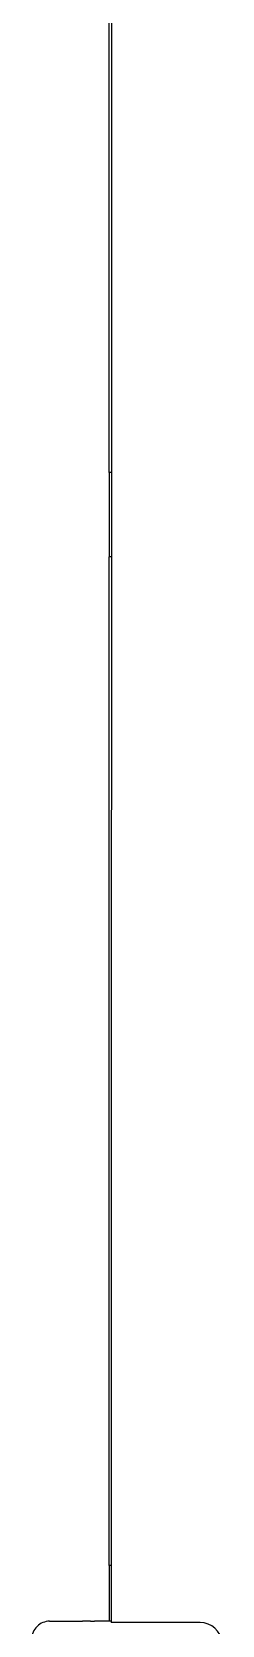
# Model space of a CAD drawing. Header units: millimetres. Extents: x 2698011 to 2856548, y 1019778 to 1210064.
# Drawn here: x 2794652.6 to 2794695.5, y 1121905 to 1122263.9 of the extents above; entities that cross this region are included whole.
import ezdxf

# ---------------------------------------------------------------- set-up
doc = ezdxf.new("R2010")
doc.units = ezdxf.units.MM
doc.layers.add('Bloques borde', color=9, linetype='Continuous')
doc.layers.add('Y_ CAJAS', color=9, linetype='Continuous')

# ---------------------------------------------------------------- blocks, each defined once
blk = doc.blocks.new('CO ALURA_ 1500-1600 SE ESQ')
at = {"layer": 'Bloques borde', "linetype": 'Continuous'}
for p, q in [((0.5058999999999969, 1.130959999381728), (0.5238999999999976, 1.130959999381728)), ((0.5058999999999969, 1.130959999381728), (0.5238999999999976, 1.130959999381728)), ((0.5058999999999969, 1.130959999381728), (0.5238999999999976, 1.130959999381728)), ((0.5238999999999976, 1.130959999381728), (0.5259000000000073, 1.130959999381728)), ((0.5238999999999976, 1.130959999381728), (0.5259000000000073, 1.130959999381728)), ((0.5238999999999976, 1.130959999381728), (0.5259000000000073, 1.130959999381728)), ((0.5259000000000073, 0.6379599993817209), (0.5259000000000073, 1.130959999381728)), ((0.5259000000000073, 0.6379599993817209), (0.5259000000000073, 1.130959999381728)), ((0.5259000000000073, 0.6379599993817209), (0.5259000000000073, 1.130959999381728)), ((0.5259000000000073, 1.130679999999998), (0.5297180106344686, 1.130679999999998)), ((0.5259000000000073, 1.130679999999998), (0.5297180106344686, 1.130679999999998)), ((0.5259000000000073, 1.130679999999998), (0.5297180106344686, 1.130679999999998)), ((0.5263999999999954, 1.118159999381731), (0.5263999999999954, 1.130679999999998)), ((0.5263999999999954, 1.118159999381731), (0.5263999999999954, 1.130679999999998)), ((0.5263999999999954, 1.118159999381731), (0.5263999999999954, 1.130679999999998)), ((0.5306142521091318, 1.130679999999998), (0.5297180106344686, 1.130679999999998)), ((0.5306142521091318, 1.130679999999998), (0.5297180106344686, 1.130679999999998)), ((0.5306142521091318, 1.130679999999998), (0.5297180106344686, 1.130679999999998)), ((0.5306142521091318, 1.130679999999998), (0.5323516584944346, 1.130679999999998)), ((0.5306142521091318, 1.130679999999998), (0.5323516584944346, 1.130679999999998)), ((0.5306142521091318, 1.130679999999998), (0.5323516584944346, 1.130679999999998)), ((0.5397979701230895, 1.130679999999998), (0.5323516584944346, 1.130679999999998)), ((0.5397979701230895, 1.130679999999998), (0.5323516584944346, 1.130679999999998)), ((0.5397979701230895, 1.130679999999998), (0.5323516584944346, 1.130679999999998)), ((0.5259000000000073, 1.118159999381731), (0.5263999999999954, 1.118159999381731)), ((0.5259000000000073, 1.118159999381731), (0.5263999999999954, 1.118159999381731)), ((0.5259000000000073, 1.118159999381731), (0.5263999999999954, 1.118159999381731)), ((0.5263999999999954, 1.118159999381731), (0.5263999999999954, 0.8909599993817208)), ((0.5263999999999954, 1.118159999381731), (0.5263999999999954, 0.8909599993817208)), ((0.5263999999999954, 1.118159999381731), (0.5263999999999954, 0.8909599993817208)), ((0.5259000000000073, 0.8909599993817208), (0.5263999999999954, 0.8909599993817208)), ((0.5259000000000073, 0.8909599993817208), (0.5263999999999954, 0.8909599993817208)), ((0.5259000000000073, 0.8909599993817208), (0.5263999999999954, 0.8909599993817208)), ((0.5263999999999954, 0.8719599993817297), (0.5263999999999954, 0.8909599993817208)), ((0.5263999999999954, 0.8719599993817297), (0.5263999999999954, 0.8909599993817208)), ((0.5263999999999954, 0.8719599993817297), (0.5263999999999954, 0.8909599993817208)), ((0.5259000000000073, 0.8719599993817297), (0.5263999999999954, 0.8719599993817297)), ((0.5259000000000073, 0.8719599993817297), (0.5263999999999954, 0.8719599993817297)), ((0.5259000000000073, 0.8719599993817297), (0.5263999999999954, 0.8719599993817297)), ((0.5263999999999954, 0.8719599993817297), (0.5263999999999954, 0.6507599993817337)), ((0.5263999999999954, 0.8719599993817297), (0.5263999999999954, 0.6507599993817337)), ((0.5263999999999954, 0.8719599993817297), (0.5263999999999954, 0.6507599993817337))]:
    blk.add_line(p, q, dxfattribs=at)
for centre, radius, start, end in [((0.5058999999999969, 1.135959999381725), 0.005, 185.739170477435, 270), ((0.5058999999999969, 1.135959999381725), 0.005, 185.739170477435, 270), ((0.5058999999999969, 1.135959999381725), 0.005, 185.739170477435, 270), ((0.5397979701230895, 1.134680000000003), 0.004, 270, 0), ((0.5397979701230895, 1.134680000000003), 0.004, 270, 0), ((0.5397979701230895, 1.134680000000003), 0.004, 270, 0)]:
    blk.add_arc(centre, radius, start, end, dxfattribs=at)

msp = doc.modelspace()

# ---------------------------------------------------------------- block references
at = {"layer": 'Y_ CAJAS', "xscale": 1000, "yscale": 1000, "zscale": 1000, "rotation": 179.9977225467084}
msp.add_blockref('CO ALURA_ 1500-1600 SE ESQ', (2795196.425806996, 1123036.576573875, -0.3880036105439189), dxfattribs=at)

doc.saveas('drawing.dxf')
